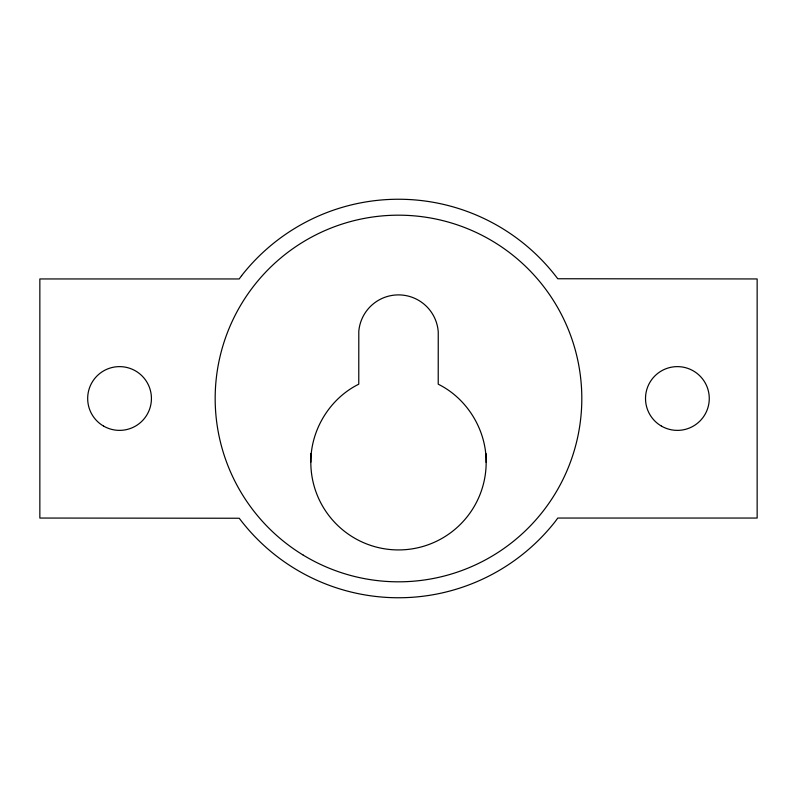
<?xml version="1.0" encoding="UTF-8"?>
<svg xmlns="http://www.w3.org/2000/svg" width="797" height="797" viewBox="0 0 797 797"><rect width="100%" height="100%" fill="white"/><g stroke="black" fill="none" stroke-linecap="round" stroke-linejoin="round"><path stroke-width="1.2" d="M310.82 462.111C310.671 429.872 329.828 398.48 358.77 384.184L358.799 331.253A39.85 39.85 0 0 1 398.859 294.89A39.85 39.85 0 0 1 438.25 331.97L438.22 384.194C467.261 398.51 486.429 430.081 486.17 462.419A87.67 87.67 0 0 1 398.341 549.93A87.67 87.67 0 0 1 310.82 462.111L310.82 453.443M486.17 453.752L486.17 462.419M241.611 275.662L239.21 278.95L39.85 278.95L39.85 518.05L239.239 518.249A199.25 199.25 0 0 0 555.379 521.338L557.78 518.05L757.15 518.05L757.15 278.95L557.751 278.751A199.25 199.25 0 0 0 241.611 275.662M103.61 426.106A31.88 31.88 0 0 0 151.43 398.5A31.88 31.88 0 0 0 103.61 370.894A31.88 31.88 0 0 0 103.61 426.106M661.45 426.106A31.88 31.88 0 0 0 709.27 398.5A31.88 31.88 0 0 0 661.45 370.894A31.88 31.88 0 0 0 661.45 426.106M303.298 555.16A183.31 183.31 0 0 0 581.76 402.615A183.31 183.31 0 0 0 310.422 237.725A183.31 183.31 0 0 0 303.298 555.16"/></g></svg>
